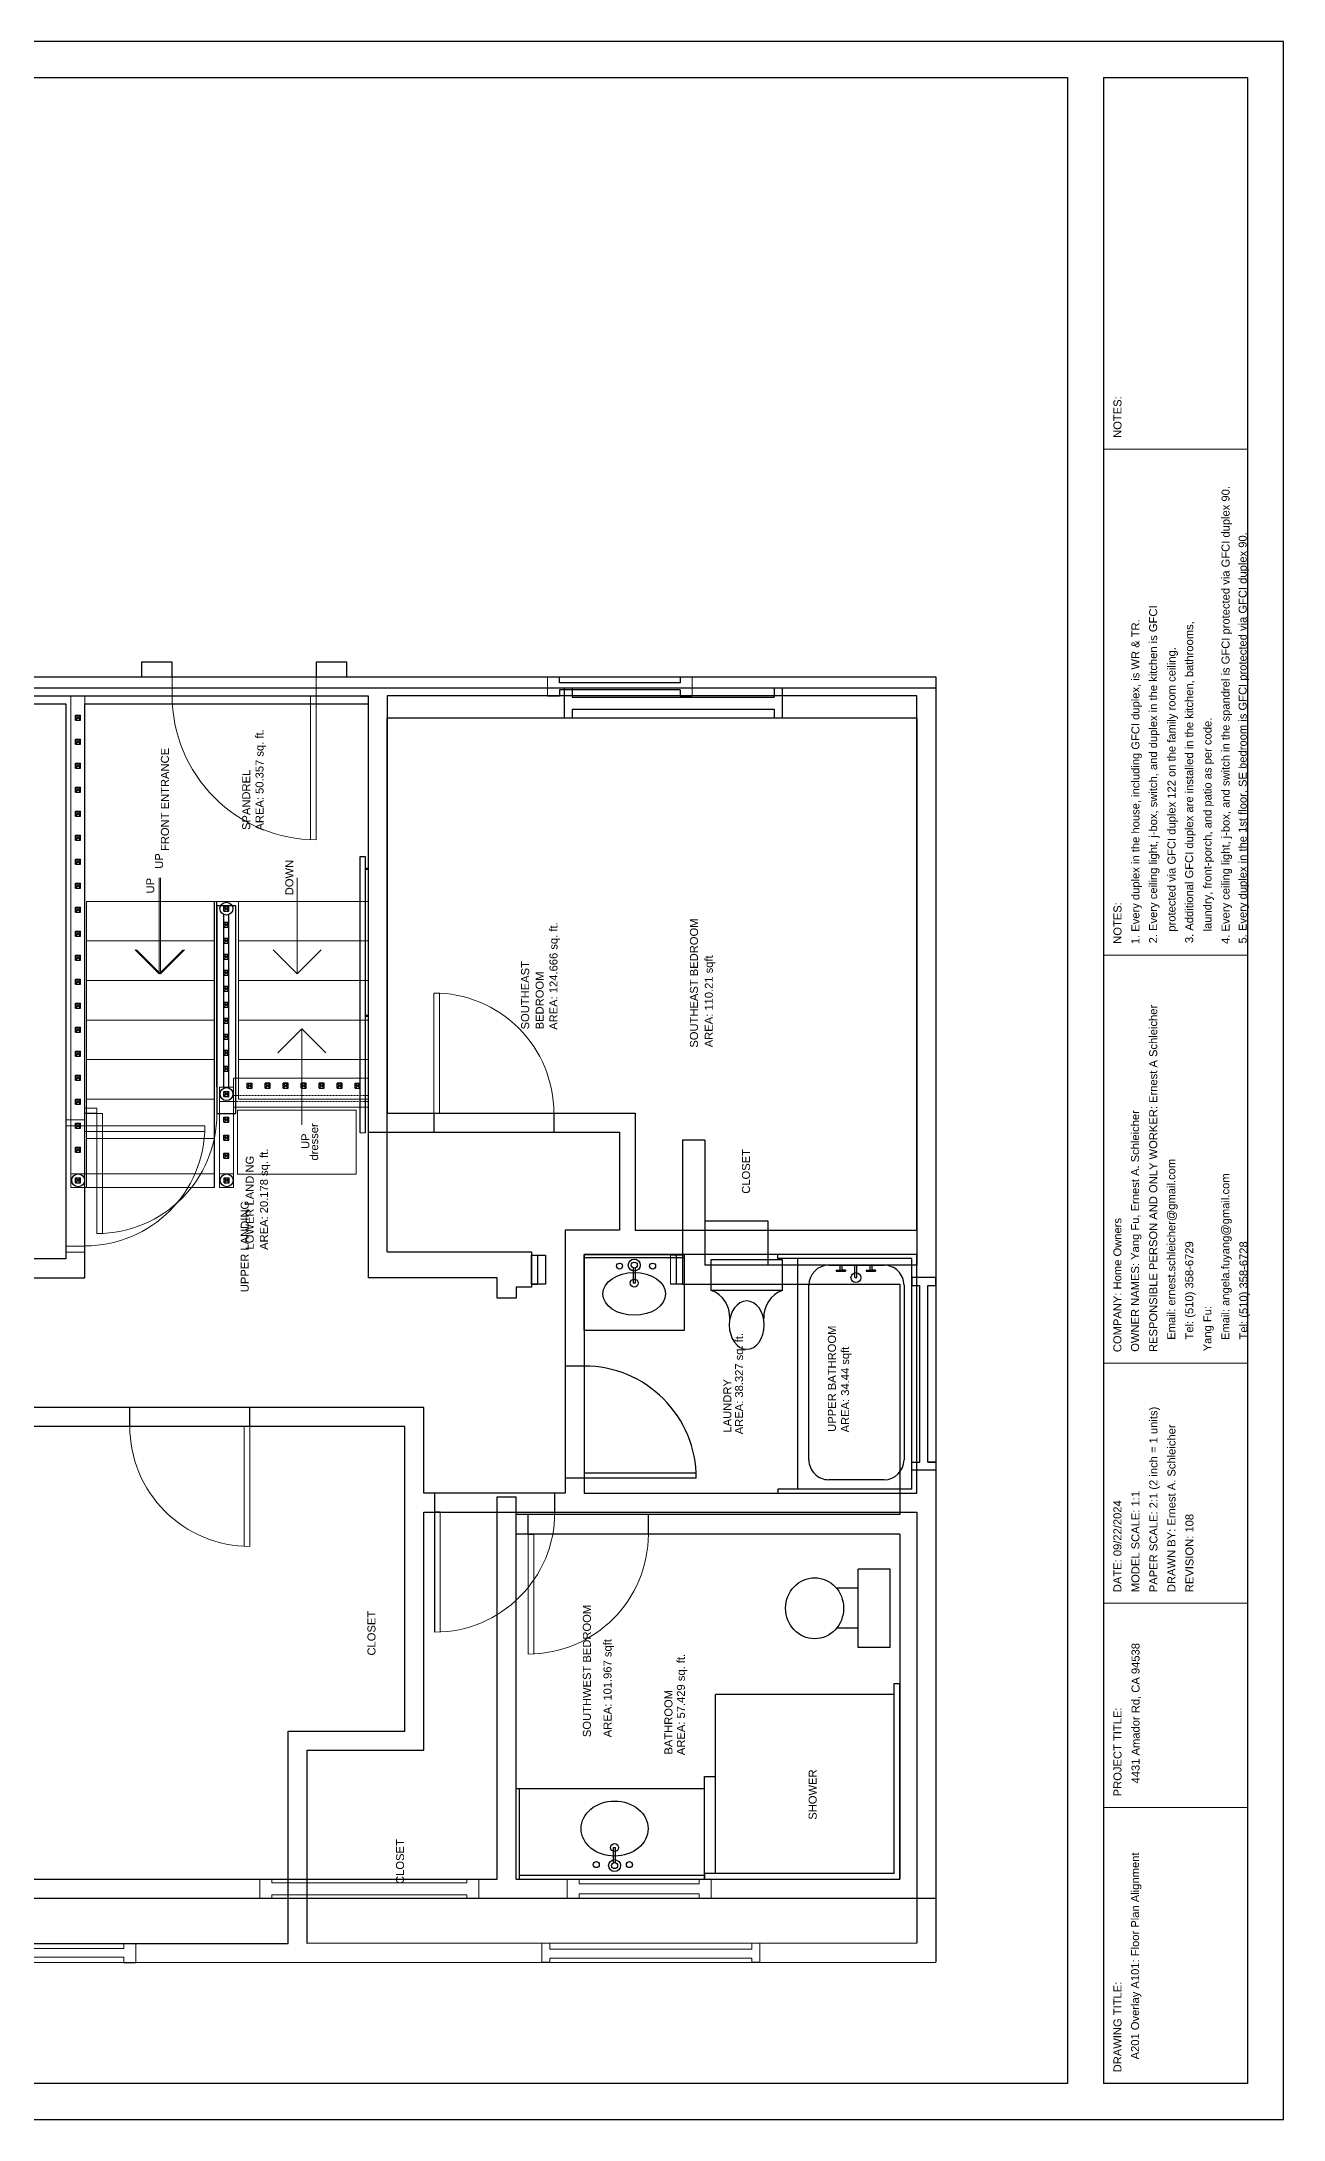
# Model space of a CAD drawing. Header units: inches. Extents: x 12 to 619, y -4 to 515.
# Drawn here: x 309 to 619, y -4 to 515 of the extents above; entities that cross this region are included whole.
import ezdxf

# ---------------------------------------------------------------- set-up
doc = ezdxf.new("R2010")
doc.units = ezdxf.units.IN
doc.header["$MEASUREMENT"] = 0
doc.linetypes.add('DASHED', pattern=[0.75, 0.5, -0.25])
doc.layers.get('0').update_dxf_attribs({"color": 1, "lineweight": 9})
for name, color, linetype, lineweight in [('00-page-edge', 7, 'Continuous', 9), ('A101-Floorplan-1st-floor', 7, 'Continuous', 9), ('A101-Text', 7, 'Continuous', 9), ('A201-Floorplan-2nd-floor', 7, 'Continuous', 9), ('A201-Text', 7, 'Continuous', 9)]:
    doc.layers.add(name, color=color, linetype=linetype, lineweight=lineweight)
doc.layers.add('Title Block', color=7, linetype='Continuous')
doc.layers.get('0').off()
doc.styles.get("Standard").update_dxf_attribs({"font": 'Arial.ttf', "height": 2})

# ---------------------------------------------------------------- blocks, each defined once
blk = doc.blocks.new('L2-SE-bedroom-window')
at = {"lineweight": 30}
blk.add_line((0, -33.125), (0, -36.125), dxfattribs=at)
at = {"layer": 'A201-Floorplan-2nd-floor'}
for p, q in [((4.75, 0), (0, 0)), ((0, -36.125), (4.75, -36.125))]:
    blk.add_line(p, q, dxfattribs=at)
at = {"layer": 'A201-Floorplan-2nd-floor', "lineweight": 30}
for p, q in [((0, 0), (0, -3)), ((4.75, 0), (4.75, -3)), ((1.5, -3), (0, -3)), ((1.5, -33.125), (1.5, -3)), ((3.25, -3), (4.75, -3)), ((3.25, -33.125), (3.25, -3)), ((1.5, -33.125), (0, -33.125)), ((4.75, -33.125), (3.25, -33.125)), ((4.75, -33.125), (4.75, -36.125))]:
    blk.add_line(p, q, dxfattribs=at)
blk = doc.blocks.new('L2-bathroom-door')
at = {"lineweight": 30}
for p, q in [((0, -28), (0, 0)), ((1.25, 0), (0, 0)), ((0, 0), (0, 0)), ((1.25, -27.97), (1.25, 0))]:
    blk.add_line(p, q, dxfattribs=at)
blk.add_arc((0, 0), 28, 270, 0, dxfattribs=at)
blk = doc.blocks.new('L2-SE-bedroom')
at = {"layer": 'A201-Floorplan-2nd-floor'}
for p, q in [((30, 0), (0, 0)), ((0, 0), (0, -1.38)), ((0, -1.38), (29.97, -1.38))]:
    blk.add_line(p, q, dxfattribs=at)
blk.add_arc((0, 0), 30, 270, 0, dxfattribs=at)
blk = doc.blocks.new('L2-W-bedroom-door')
at = {"layer": 'A201-Floorplan-2nd-floor'}
for p, q in [((-156.19, -523.31), (-186.15, -523.31)), ((-156.19, -524.69), (-156.19, -523.31)), ((-186.19, -524.69), (-156.19, -524.69))]:
    blk.add_line(p, q, dxfattribs=at)
blk.add_arc((-156.19, -524.69), 30, 90, 180, dxfattribs=at)
blk = doc.blocks.new('L2-SW-bedroom-door')
at = {"layer": 'A201-Floorplan-2nd-floor', "lineweight": 30}
for p in [(-313.87, -549.41), (-283.87, -550.78)]:
    blk.add_line(p, (-283.87, -549.41), dxfattribs=at)
at = {"layer": 'A201-Floorplan-2nd-floor'}
blk.add_line((-313.87, -550.78), (-283.87, -550.78), dxfattribs=at)
blk.add_arc((-283.87, -549.41), 30, 180, 270, dxfattribs=at)
blk = doc.blocks.new('L1-bathroom-door')
at = {"layer": 'A101-Floorplan-1st-floor'}
for p, q in [((0, 0), (-30, 0)), ((0, -1.375), (-30, -1.375))]:
    blk.add_line(p, q, dxfattribs=at)
at = {"layer": 'A101-Floorplan-1st-floor', "lineweight": 30}
blk.add_line((0, 0), (0, -1.375), dxfattribs=at)
at = {"layer": 'A101-Floorplan-1st-floor'}
blk.add_arc((0, 0), 30, 180, 270, dxfattribs=at)
blk = doc.blocks.new('L2-SW-bedroom-window')
at = {"layer": 'A201-Floorplan-2nd-floor'}
for p, q in [((0, 54.5), (-4.75, 54.5)), ((-4.75, 52.5), (-3.72, 52.5)), ((-3.72, 2), (-3.72, 52.5)), ((-1.47, 2), (-1.47, 52.5)), ((-1.47, 52.5), (0, 52.5)), ((0, 52.5), (0, 54.5)), ((-3.72, 2), (-4.75, 2)), ((0, 0), (-4.75, 0)), ((0, 2), (-1.47, 2)), ((0, 0), (0, 2))]:
    blk.add_line(p, q, dxfattribs=at)
at = {"layer": 'A201-Floorplan-2nd-floor', "lineweight": 30}
for p, q in [((-4.75, 54.5), (-4.75, 52.5)), ((-4.75, 2), (-4.75, 0))]:
    blk.add_line(p, q, dxfattribs=at)
blk = doc.blocks.new('L2-bathroom-bath-tub')
at = {"lineweight": 30}
for p, q in [((-1, 0), (0, 0)), ((-58.68, 0), (-59.68, 0)), ((-58.68, -33.5), (-58.68, 0)), ((-58.68, -5), (-1, -5)), ((-1, -33.5), (-1, 0)), ((-51.34, -7.77), (-7.72, -7.77)), ((-56.34, -26.56), (-56.34, -12.77)), ((-2.72, -12.77), (-2.72, -26.56)), ((-58.68, -33.5), (-1, -33.5)), ((-7.72, -31.56), (-51.34, -31.56))]:
    blk.add_line(p, q, dxfattribs=at)
for centre, start, end in [((-51.34, -12.77), 90, 180), ((-7.72, -12.77), 0, 90), ((-51.34, -26.56), 180, 270), ((-7.72, -26.56), 270, 0)]:
    blk.add_arc(centre, 5, start, end, dxfattribs=at)
blk = doc.blocks.new('L2-bathroom-window')
at = {"lineweight": 30}
for p, q in [((0, 0), (0, 6)), ((0, 6), (2, 6)), ((2, 6), (2, 4)), ((2, 6), (2, 4)), ((48.18, 6), (46.18, 6)), ((46.18, 6), (46.18, 4)), ((48.18, 0), (48.18, 6)), ((2, 0), (0, 0)), ((2, 4), (46.18, 4)), ((2, 2), (2, 0)), ((2, 0), (2, 2)), ((2, 2), (46.18, 2)), ((46.18, 2), (46.18, 0)), ((46.18, 0), (48.18, 0))]:
    blk.add_line(p, q, dxfattribs=at)
blk = doc.blocks.new('L1-bathroom-window')
at = {"layer": 'A101-Floorplan-1st-floor'}
for p, q in [((0, 36), (-4.76, 36)), ((-3.69, 33), (-4.76, 33)), ((-3.69, 3), (-3.69, 33)), ((0, 33), (-1.19, 33)), ((-1.19, 3), (-1.19, 33)), ((-4.76, 3), (-3.69, 3)), ((-4.76, 0), (0, 0)), ((-1.19, 3), (0, 3))]:
    blk.add_line(p, q, dxfattribs=at)
at = {"layer": 'A101-Floorplan-1st-floor', "lineweight": 30}
for p, q in [((-4.76, 36), (-4.76, 33)), ((0, 36), (-0.01, 33)), ((-4.76, 3), (-4.76, 0)), ((-0.01, 3), (0, 0))]:
    blk.add_line(p, q, dxfattribs=at)
blk = doc.blocks.new('L1-family-room-window')
at = {"layer": 'A101-Floorplan-1st-floor'}
for p, q in [((0.01, 54.75), (-4.75, 54.75)), ((-3.93, 51.75), (-4.75, 51.75)), ((-3.93, 3), (-3.93, 51.75)), ((0.01, 51.75), (-0.93, 51.75)), ((-0.93, 3), (-0.93, 51.75)), ((-4.75, 3), (-3.93, 3)), ((-4.75, 0), (0.01, 0)), ((-0.93, 3), (0.01, 3))]:
    blk.add_line(p, q, dxfattribs=at)
at = {"layer": 'A101-Floorplan-1st-floor', "lineweight": 30}
for p, q in [((-4.75, 54.75), (-4.75, 51.75)), ((0.01, 54.75), (0.01, 51.75)), ((-4.75, 3), (-4.75, 0)), ((0, 3), (0.01, 0))]:
    blk.add_line(p, q, dxfattribs=at)
blk = doc.blocks.new('lower-landing-to-garage-door')
at = {"layer": 'A101-Floorplan-1st-floor'}
for p, q in [((30, 0), (28.62, 0)), ((30, 0), (30, -30)), ((28.62, 0), (28.62, -29.97))]:
    blk.add_line(p, q, dxfattribs=at)
blk.add_arc((30, 0), 30, 180, 270, dxfattribs=at)
blk = doc.blocks.new('spandrel-door')
at = {"layer": 'A101-Floorplan-1st-floor'}
for p, q in [((0, 0), (-30, 0)), ((0, -1.38), (0, 0)), ((0, -1.38), (-29.97, -1.38))]:
    blk.add_line(p, q, dxfattribs=at)
blk.add_arc((0, 0), 30, 180, 270, dxfattribs=at)
blk = doc.blocks.new('brick-facade-right-of-front-door')
at = {"lineweight": 30}
for p, q in [((3.625, 7.625), (0, 7.625)), ((0, 7.625), (0, 0)), ((3.625, 0), (3.625, 7.625)), ((0, 0), (3.625, 0))]:
    blk.add_line(p, q, dxfattribs=at)
blk = doc.blocks.new('brick-facade-left-of-front-door')
at = {"lineweight": 30}
for p, q in [((3.625, 0), (0, 0)), ((0, 0), (0, -7.625)), ((3.625, -7.625), (3.625, 0)), ((0, -7.625), (3.625, -7.625))]:
    blk.add_line(p, q, dxfattribs=at)
blk = doc.blocks.new('L1-toilet')
at = {"lineweight": 30}
for p, q in [((-14.81, 8), (-14.81, 13.4)), ((-4.81, 8), (-4.81, 13.4)), ((-19.63, 0), (-19.63, 8)), ((-19.63, 8), (0, 8)), ((0, 0), (0, 8)), ((-19.63, 0), (0, 0))]:
    blk.add_line(p, q, dxfattribs=at)
blk.add_ellipse((-9.81, 18.88), major_axis=(7.62, 0), ratio=0.95082, dxfattribs=at)
blk = doc.blocks.new('L1-bathroom-sink-faucets-bowl')
at = {"lineweight": 30}
for p, q in [((2.21, 0.25), (5.98, 0.25)), ((5.98, 0.25), (5.98, -0.25)), ((2.21, -0.25), (5.98, -0.25))]:
    blk.add_line(p, q, dxfattribs=at)
for centre, radius in [((1.75, 4.59), 0.75), ((1.5, 0), 1.5), ((1.5, 0), 0.75), ((6, 0), 1), ((1.75, -3.69), 0.75)]:
    blk.add_circle(centre, radius, dxfattribs=at)
blk.add_ellipse((10.75, 0), major_axis=(0, -8.38), ratio=0.820896, dxfattribs=at)
blk = doc.blocks.new('L1-granite-splash-and-counter')
at = {"layer": 'A101-Floorplan-1st-floor', "lineweight": 30}
for p, q in [((0, 0), (22.63, 0)), ((0, 0), (0, -0.88)), ((22.63, 0), (22.63, -47.13)), ((0, -0.88), (22.63, -0.88)), ((0, -0.88), (0, -47.13)), ((0.88, -47.13), (0.88, -0.88)), ((0, -47.13), (0.88, -47.13)), ((0.88, -47.13), (22.63, -47.13))]:
    blk.add_line(p, q, dxfattribs=at)
blk = doc.blocks.new('L1-shower-tiles-and-glass-walls')
at = {"layer": 'A101-Floorplan-1st-floor', "lineweight": 30}
for p, q in [((1.37, 48.75), (0, 48.75)), ((0, 48.75), (0, 48.75)), ((0, 48.75), (0, 0)), ((1.37, 1.37), (1.37, 48.75)), ((1.37, 48.75), (25.62, 48.75)), ((25.62, 48.75), (25.62, 46)), ((1.37, 46), (46.12, 46)), ((46.12, 1.37), (46.12, 46)), ((0, 0), (48.88, 0)), ((1.37, 1.37), (48.88, 1.37)), ((48.88, 1.37), (48.88, 0))]:
    blk.add_line(p, q, dxfattribs=at)
blk = doc.blocks.new('L2-bathroom-sink')
at = {"lineweight": 30}
for p, q in [((-19, -25), (-19, 0)), ((-19, 0), (0, 0)), ((-0.75, 0), (-0.75, -25)), ((0, 0), (0, -25)), ((-3.39, -12.25), (-7.17, -12.25)), ((-7.17, -12.75), (-7.17, -12.25)), ((-3.39, -12.75), (-7.17, -12.75)), ((0, -25), (-19, -25))]:
    blk.add_line(p, q, dxfattribs=at)
for centre, radius in [((-2.94, -8.81), 0.75), ((-7.19, -12.5), 1), ((-2.69, -12.5), 1.5), ((-2.69, -12.5), 0.75), ((-2.94, -17.09), 0.75)]:
    blk.add_circle(centre, radius, dxfattribs=at)
blk.add_ellipse((-9.9, -12.5), major_axis=(0, 7.83), ratio=0.682565, dxfattribs=at)
blk = doc.blocks.new('L2-toilet')
at = {"layer": 'A201-Floorplan-2nd-floor', "lineweight": 30}
for p, q in [((-7.75, 0), (-7.75, 17.75)), ((-7.75, 17.75), (0, 17.75)), ((0, 17.75), (0, 0)), ((0, 0), (-7.75, 0))]:
    blk.add_line(p, q, dxfattribs=at)
for centre, start, end in [((-14.44, 20.27), 267.5527, 339.3943), ((-14.44, -2.52), 20.6057, 92.4473)]:
    blk.add_arc(centre, 7.15, start, end, dxfattribs=at)
blk.add_ellipse((-16.43, 8.88), major_axis=(-6.05, 0), ratio=0.722961, start_param=4.712389, end_param=10.995574, dxfattribs=at)
blk = doc.blocks.new('L2-tub-hot-faucet')
at = {"layer": 'A201-Floorplan-2nd-floor', "lineweight": 30}
for p, q in [((-1.26, 1.41), (-1.51, 1.41)), ((-1.51, 1.41), (-1.51, -0.91)), ((-1.26, 1.41), (-1.26, -0.91)), ((0, 0.5), (-1.26, 0.5)), ((0, 0), (-1.26, 0)), ((-1.26, -0.91), (-1.26, 0)), ((-1.26, -0.91), (-1.51, -0.91))]:
    blk.add_line(p, q, dxfattribs=at)
blk = doc.blocks.new('L2-tub-faucets-and-drain')
at = {"layer": 'A201-Floorplan-2nd-floor', "lineweight": 30}
for p, q in [((0, 0.25), (3.11, 0.25)), ((0, 0.25), (0, -0.25)), ((0, -0.25), (3.11, -0.25))]:
    blk.add_line(p, q, dxfattribs=at)
blk.add_circle((0, 0), 1.25, dxfattribs=at)
at = {"lineweight": 30}
for p in [(3.11, 3.5), (3.11, -4)]:
    blk.add_blockref('L2-tub-hot-faucet', p, dxfattribs=at)
blk = doc.blocks.new('L2-front-door')
at = {"layer": 'A201-Floorplan-2nd-floor'}
for p, q in [((-36, 0), (0, 0)), ((-35.97, 1.38), (0, 1.38))]:
    blk.add_line(p, q, dxfattribs=at)
at = {"layer": 'A201-Floorplan-2nd-floor', "lineweight": 30}
blk.add_line((0, 1.38), (0, 0), dxfattribs=at)
at = {"layer": 'A201-Floorplan-2nd-floor'}
blk.add_arc((0, 0), 36, 90, 180, dxfattribs=at)
blk = doc.blocks.new('L2-banister-rail')
at = {"layer": 'A201-Floorplan-2nd-floor', "lineweight": -3}
for p, q in [((292.34, -354.55), (291.09, -355.8)), ((292.34, -355.8), (291.09, -354.55)), ((291.09, -354.55), (291.09, -355.8)), ((291.09, -354.55), (292.34, -354.55)), ((291.09, -355.8), (292.34, -355.8)), ((292.34, -354.55), (292.34, -355.8))]:
    blk.add_line(p, q, dxfattribs=at)
at = {"layer": 'A201-Floorplan-2nd-floor', "lineweight": 5}
blk.add_line((291.71, -355.8), (291.71, -354.55), dxfattribs=at)
blk = doc.blocks.new('L2-dresser-in-front-of-banister')
at = {"layer": 'A201-Floorplan-2nd-floor', "lineweight": 5}
for p, q in [((232.25, -357.98), (232.25, -387.6)), ((248.25, -357.98), (232.25, -357.98)), ((248.25, -387.6), (248.25, -357.98)), ((232.25, -387.6), (248.25, -387.6))]:
    blk.add_line(p, q, dxfattribs=at)
blk = doc.blocks.new('L2-SW-bannister-ball')
at = {"layer": 'A201-Floorplan-2nd-floor', "lineweight": -3}
blk.add_circle((231.61, -355.22), 1.62, dxfattribs=at)
at = {"color": 1, "lineweight": 5}
blk.add_blockref('L2-banister-rail', (-60.1, -0.01), dxfattribs=at)
blk = doc.blocks.new('L2-SE-bannister-ball')
at = {"layer": 'A201-Floorplan-2nd-floor', "lineweight": -3}
blk.add_circle((252.25, -355.22), 1.62, dxfattribs=at)
at = {"color": 1, "lineweight": 5}
blk.add_blockref('L2-banister-rail', (-39.46, 0), dxfattribs=at)
blk = doc.blocks.new('L1-pt-5-bannister-ball')
at = {"layer": 'A201-Floorplan-2nd-floor', "lineweight": -3}
blk.add_circle((298.59, -355.2), 1.61, dxfattribs=at)
at = {"color": 1, "lineweight": 5}
blk.add_blockref('L2-banister-rail', (6.88, -0.02), dxfattribs=at)
blk = doc.blocks.new('L2-south-stairway-5-steps')
at = {"layer": 'A201-Floorplan-2nd-floor', "lineweight": 5}
for p, q in [((-49.375, 0), (0, 0)), ((-49.375, 0), (-49.375, -32.40625)), ((-39.5, 0), (-39.5, -32.40625)), ((-29.625, 0), (-29.625, -32.40625)), ((-19.75, 0), (-19.75, -32.40625)), ((-9.875, 0), (-9.875, -32.40625)), ((0, 0), (0, -32.40625))]:
    blk.add_line(p, q, dxfattribs=at)
blk = doc.blocks.new('L1-south-stairway-5-steps')
at = {"layer": 'A101-Floorplan-1st-floor', "lineweight": 5}
for p, q in [((-49.375, 0), (0, 0)), ((-49.375, 0), (-49.375, -32.40625)), ((-39.5, 0), (-39.5, -32.40625)), ((-29.625, 0), (-29.625, -32.40625)), ((-19.75, 0), (-19.75, -32.40625)), ((-9.875, 0), (-9.875, -32.40625)), ((0, 0), (0, -32.40625))]:
    blk.add_line(p, q, dxfattribs=at)
blk = doc.blocks.new('L2-south-stairway-handrail-to-L1')
at = {"layer": 'A201-Floorplan-2nd-floor', "lineweight": -3}
for p, q in [((-44.12, 1.25), (11.23, 1.25)), ((11.23, 0), (-44.12, 0)), ((-28.71, -0.75), (-28.71, 0)), ((-28.46, -0.75), (-28.46, 0)), ((8.09, 0), (8.09, -0.75)), ((8.34, 0), (8.34, -0.75)), ((11.23, 1.25), (11.23, 0))]:
    blk.add_line(p, q, dxfattribs=at)
blk = doc.blocks.new('L1-south-stairway-handrail')
at = {"layer": 'A101-Floorplan-1st-floor', "lineweight": -3}
for p, q in [((-57.8, 1.25), (11.23, 1.25)), ((11.23, 0), (-57.8, 0)), ((-28.71, -0.75), (-28.71, 0)), ((-28.46, -0.75), (-28.46, 0)), ((8.09, 0), (8.09, -0.75)), ((8.34, 0), (8.34, -0.75)), ((11.23, 1.25), (11.23, 0))]:
    blk.add_line(p, q, dxfattribs=at)
at = {"layer": 'A101-Floorplan-1st-floor', "lineweight": 5}
blk.add_line((-57.8, 1.25), (-57.8, 0), dxfattribs=at)
blk = doc.blocks.new('L1-arrow')
at = {"lineweight": 5}
for p, q in [((188.32, -365.98), (182.32, -359.98)), ((182.32, -365.98), (164.32, -365.98)), ((182.32, -365.98), (188.32, -365.98)), ((188.32, -365.98), (182.32, -371.98))]:
    blk.add_line(p, q, dxfattribs=at)
blk = doc.blocks.new('L1-south-east-bedroom-window')
at = {"layer": 'A101-Floorplan-1st-floor', "lineweight": -3}
for p, q in [((7.5, 54.5), (0, 54.5)), ((0, 54.5), (0, 52.5)), ((2.15, 52.5), (0, 52.5)), ((2.15, 52.5), (2.13, 2)), ((5.1, 52.5), (5.12, 2)), ((7.5, 52.5), (5.1, 52.5)), ((7.5, 54.5), (7.5, 52.5)), ((2.13, 2), (0, 2)), ((0, 2), (0, 0)), ((7.5, 0), (0, 0)), ((7.5, 2), (5.12, 2)), ((7.5, 2), (7.5, 0))]:
    blk.add_line(p, q, dxfattribs=at)
blk = doc.blocks.new('L2-west-bedroom-window')
at = {"layer": 'A201-Floorplan-2nd-floor'}
for p, q in [((-4.75, 70.4), (-0.02, 70.4)), ((-3.45, 67.4), (-4.75, 67.4)), ((-3.45, 67.4), (-3.45, 3)), ((-0.02, 67.4), (-1.3, 67.4)), ((-1.3, 67.4), (-1.3, 3)), ((-4.75, 3), (-3.45, 3)), ((0, 0), (-4.75, 0)), ((-1.3, 3), (0, 3)), ((0, 3), (0, 0))]:
    blk.add_line(p, q, dxfattribs=at)
at = {"layer": 'A201-Floorplan-2nd-floor', "lineweight": 30}
for p, q in [((-4.75, 70.4), (-4.75, 67.4)), ((-0.02, 70.4), (-0.02, 67.4)), ((-4.75, 3), (-4.75, 0))]:
    blk.add_line(p, q, dxfattribs=at)

msp = doc.modelspace()

# ---------------------------------------------------------------- linework, layer by layer
at = {"layer": '00-page-edge', "lineweight": 5}
for p, q in [((574.3969, 413.4613), (610.3969, 413.4613)), ((574.3969, 286.9613), (610.3969, 286.9613)), ((574.3969, 184.9613), (610.3969, 184.9613)), ((574.3969, 124.9613), (610.3969, 124.9613)), ((574.3969, 73.9613), (610.3969, 73.9613)), ((574.3969, 4.9613), (574.3969, 4.9613)), ((574.3969, 4.9613), (574.3969, 4.9613))]:
    msp.add_line(p, q, dxfattribs=at)
at = {"layer": '00-page-edge', "lineweight": -3}
for points in [[(12.0961, -4.0387), (619.3969, -4.0387), (619.3969, 515.3126), (12.0961, 515.3126)], [(565.3969, 4.9613), (21.0961, 4.9613), (21.0961, 506.3126), (565.3969, 506.3126)]]:
    msp.add_lwpolyline(points, close=True, dxfattribs=at)
at = {"layer": 'A101-Floorplan-1st-floor', "lineweight": -3}
for p, q in [((285.7225, 353.8173), (532.5022, 353.8173)), ((532.5022, 353.8173), (532.5022, 51.2875)), ((319.8232, 206.3187), (319.8232, 349.8187)), ((319.8232, 349.8187), (390.6044, 349.8187)), ((390.6044, 349.8187), (390.6044, 206.3187)), ((395.3544, 212.8187), (395.3544, 346.3187)), ((395.3544, 346.3187), (527.7522, 346.3187)), ((527.7522, 346.3187), (527.7522, 209.5062)), ((352.1982, 251.0048), (352.1982, 300.3798)), ((322.8232, 247.3701), (319.8232, 247.3701)), ((474.8147, 240.7562), (469.2294, 240.7562)), ((469.2294, 240.7562), (469.2294, 204.7562)), ((474.8147, 240.7562), (474.8147, 209.5062)), ((490.596, 220.5062), (474.8147, 220.5062)), ((490.596, 209.5062), (490.596, 220.5062)), ((395.3544, 212.8187), (431.4482, 212.8187)), ((431.4482, 212.8187), (431.4482, 203.9437)), ((431.4482, 204.7562), (431.4482, 212.0062)), ((431.4482, 212.0062), (434.9482, 212.0062)), ((432.9482, 212.0062), (432.9482, 204.7562)), ((434.9482, 212.0062), (434.9482, 204.7562)), ((467.7294, 204.7562), (467.7294, 212.0062)), ((469.2294, 212.0062), (469.2294, 204.7562)), ((527.7522, 209.5062), (474.8147, 209.5062)), ((95.4413, 206.3187), (319.8232, 206.3187)), ((422.8475, 206.3187), (390.6044, 206.3187)), ((422.8475, 201.2562), (422.8475, 206.3187)), ((431.4482, 203.9437), (427.5975, 203.9437)), ((427.5975, 203.9437), (427.5975, 201.2562)), ((431.4482, 204.7562), (432.9482, 204.7562)), ((434.9482, 204.7562), (431.4482, 204.7562)), ((469.2294, 204.7562), (466.2294, 204.7562)), ((469.2294, 204.7562), (523.4794, 204.7562)), ((523.4794, 204.7562), (523.4794, 147.1625)), ((427.5975, 201.2562), (422.8475, 201.2562)), ((422.8475, 56.0375), (422.8475, 151.6)), ((422.8475, 151.6), (427.5975, 151.6)), ((427.5975, 56.0375), (427.5975, 151.6)), ((523.4794, 147.1625), (427.5975, 147.1625)), ((430.66, 147.1625), (427.5975, 147.1625)), ((430.66, 142.2875), (430.66, 147.1625)), ((460.66, 142.2875), (460.66, 147.1625)), ((523.4794, 142.2875), (427.5975, 142.2875)), ((523.4794, 142.2875), (523.4794, 56.0375)), ((95.4413, 56.0375), (422.8475, 56.0375)), ((427.5975, 56.0375), (523.4794, 56.0375)), ((90.6913, 51.2875), (532.5022, 51.2875))]:
    msp.add_line(p, q, dxfattribs=at)
at = {"layer": 'A101-Floorplan-1st-floor', "lineweight": 5}
for p, q in [((320.2607, 300.3798), (320.2607, 251.0048)), ((352.1982, 300.3798), (320.2607, 300.3798)), ((352.1982, 290.5048), (320.2607, 290.5048)), ((352.1982, 280.6298), (320.2607, 280.6298)), ((352.1982, 270.7548), (320.2607, 270.7548)), ((352.1982, 260.8798), (320.2607, 260.8798)), ((352.1982, 251.0048), (320.2607, 251.0048)), ((319.8232, 245.7878), (315.0732, 245.7878)), ((319.8232, 244.2878), (315.0732, 244.2878)), ((322.8232, 248.7451), (319.8232, 248.7451)), ((322.8232, 247.3701), (322.8232, 248.7451)), ((315.0732, 214.2563), (319.8232, 214.2563)), ((315.0732, 212.7563), (319.8232, 212.7563)), ((466.2294, 204.7562), (466.2294, 212.0062)), ((466.2294, 212.0062), (469.2294, 212.0062)), ((319.8232, 206.3187), (318.4482, 206.3187))]:
    msp.add_line(p, q, dxfattribs=at)
at = {"layer": 'A101-Floorplan-1st-floor', "lineweight": -3}
msp.add_lwpolyline([(278.3163, 349.8187), (315.0732, 349.8187), (315.0732, 211.0687), (58.0663, 211.0687), (58.0663, 454.2508), (280.2225, 454.2508), (280.2225, 349.8187)], dxfattribs=at)
msp.add_lwpolyline([(357.5732, 247.3701), (357.5732, 299.2672), (352.8232, 299.2672), (352.8232, 247.3701)], close=True, dxfattribs=at)
at = {"layer": 'A201-Floorplan-2nd-floor', "lineweight": -3}
for p, q in [((90.6912, 356.5673), (532.5022, 356.5673)), ((532.5022, 356.5673), (532.5022, 35.2654)), ((352.1982, 228.8758), (352.1982, 300.3798)), ((352.8232, 254.0048), (352.8232, 300.3798)), ((354.5545, 254.0048), (354.5545, 297.1224)), ((355.8045, 254.0048), (355.8045, 297.1066)), ((407.0419, 247.5048), (407.0419, 242.7548)), ((437.0419, 247.5048), (437.0419, 242.7548)), ((444.6479, 184.2548), (439.8979, 184.2548)), ((331.0497, 169.1883), (331.0497, 173.9383)), ((361.0497, 169.1883), (361.0497, 173.9383)), ((444.6479, 156.2548), (439.8979, 156.2548)), ((444.6479, 156.2548), (444.6479, 152.5048)), ((407.2729, 147.7548), (407.2729, 152.5048)), ((437.2729, 147.7548), (437.2729, 152.5048)), ((526.5022, 153.5048), (498.0022, 153.5048)), ((90.6913, 35.1678), (532.5022, 35.2654))]:
    msp.add_line(p, q, dxfattribs=at)
at = {"layer": 'A201-Floorplan-2nd-floor', "lineweight": 5}
for p, q in [((341.6398, 351.8173), (341.6398, 356.5673)), ((377.6398, 351.8173), (377.6398, 356.5673)), ((316.3544, 351.8173), (316.3544, 228.8758)), ((319.8544, 351.8173), (319.8544, 228.8758)), ((320.2607, 300.3798), (320.2607, 228.8758)), ((352.1982, 300.3798), (320.2607, 300.3798)), ((390.6044, 300.3798), (352.1982, 300.3798)), ((352.1982, 290.5048), (320.2607, 290.5048)), ((352.1982, 280.6298), (320.2607, 280.6298)), ((352.1982, 270.7548), (320.2607, 270.7548)), ((352.1982, 260.8798), (320.2607, 260.8798)), ((390.6044, 256.2548), (356.9794, 256.2548)), ((356.9794, 228.8758), (356.9794, 256.2548)), ((390.6044, 249.0048), (390.6044, 256.2548)), ((352.1982, 251.0048), (320.2607, 251.0048)), ((353.4794, 228.8758), (353.4794, 254.0048)), ((353.4794, 254.0048), (356.9794, 254.0048)), ((356.9794, 250.3606), (353.4794, 250.3606)), ((390.6044, 249.0048), (356.9794, 249.0048)), ((352.1982, 241.1298), (320.2607, 241.1298)), ((352.1982, 232.3161), (316.3544, 232.3161)), ((316.3544, 228.8758), (352.1982, 228.8758)), ((353.4794, 232.3161), (356.9794, 232.3161)), ((353.4794, 228.8758), (356.9794, 228.8758))]:
    msp.add_line(p, q, dxfattribs=at)
at = {"layer": 'A201-Floorplan-2nd-floor', "linetype": 'DASHED', "lineweight": 5}
for p, q in [((356.9794, 251.8606), (390.6044, 251.8606)), ((356.9794, 250.3606), (390.6044, 250.3606))]:
    msp.add_line(p, q, dxfattribs=at)
at = {"layer": 'A201-Floorplan-2nd-floor', "lineweight": -3}
for points in [[(221.7882, 173.9383), (221.7882, 40.0259), (95.4132, 39.9423), (95.4132, 351.8173), (390.6044, 351.8173), (390.6044, 242.7548), (453.452, 242.7548), (453.452, 218.2548), (439.8979, 218.2548), (439.8979, 152.5048), (404.5647, 152.5048), (404.5647, 173.9383), (221.7829, 173.9383)], [(366.1044, 254.9673), (364.8549, 254.9673)], [(370.6044, 254.9673), (369.3549, 254.9673)], [(375.1044, 254.9673), (373.8549, 254.9673)], [(379.6044, 254.9673), (378.358, 254.9673)], [(384.1044, 254.9673), (382.8549, 254.9673)], [(375.4085, 39.9423), (375.4085, 88.2861), (404.5647, 88.2861), (404.5647, 147.7548), (527.7522, 147.7548), (527.7522, 40.0161), (375.4085, 39.9657)]]:
    msp.add_lwpolyline(points, dxfattribs=at)
for points in [[(457.327, 247.5048), (457.327, 218.2548), (527.7522, 218.2548), (527.7522, 351.8173), (395.3544, 351.8173), (395.3544, 247.5048)], [(527.7522, 212.1874), (444.6479, 212.1874), (444.6479, 152.5048), (527.7522, 152.5048)], [(226.5329, 39.9165), (370.6585, 39.9642), (370.6585, 93.0361), (399.8147, 93.0361), (399.8147, 169.1883), (226.5329, 169.1883)]]:
    msp.add_lwpolyline(points, close=True, dxfattribs=at)
at = {"layer": 'Title Block', "lineweight": -3}
for p, q in [((574.3969, 506.3126), (574.3969, 4.9613)), ((574.3969, 506.3126), (610.3969, 506.3126)), ((610.3969, 506.3126), (610.3969, 4.9613)), ((610.3969, 4.9613), (574.3969, 4.9613))]:
    msp.add_line(p, q, dxfattribs=at)

# ---------------------------------------------------------------- block references
at = {"lineweight": 5, "rotation": 89.99999999999999}
for name, p in [('L2-front-door', (377.6398, 351.8173)), ('L2-south-stairway-handrail-to-L1', (389.8544, 300.3798)), ('L1-south-stairway-handrail', (389.8544, 300.3798)), ('L1-pt-5-bannister-ball', (0, 0)), ('L2-south-stairway-5-steps', (358.1982, 300.3798)), ('L1-south-stairway-5-steps', (358.1982, 300.3798)), ('L2-SE-bannister-ball', (0, 0)), ('L2-dresser-in-front-of-banister', (0, 0)), ('L2-SW-bannister-ball', (-37.0725, -0.9188)), ('L2-SW-bannister-ball', (0.0525, -0.9194)), ('L2-west-bedroom-window', (332.5978, 39.9516))]:
    msp.add_blockref(name, p, dxfattribs=at)
at = {"color": 1, "lineweight": 5, "rotation": 89.99999999999999}
for p in [(-37.0675, 54.6046), (-37.0675, 48.6046), (-37.0675, 42.6046), (-37.0675, 36.6046), (-37.0675, 30.6046), (-37.0675, 24.6046), (-37.0675, 18.6046), (-37.0675, 12.6046), (-37.0675, 6.6046), (-37.0675, 0.6046), (0, -1.1169), (0.0212, 2.8831), (-37.0675, -5.3954), (0, -5.1169), (-37.0675, -11.3954), (0, -9.1169), (0, -13.1169), (-37.0675, -17.3954), (0, -17.1169), (0, -21.1169), (-37.0675, -23.3954), (0, -25.1169), (-37.0675, -29.3954), (0, -29.1169), (-37.0675, -35.3954), (0, -33.1169), (5.8035, -37.3699), (10.3035, -37.3699), (14.8035, -37.3699), (19.3035, -37.3699), (23.8035, -37.3325), (28.3035, -37.3699), (32.8035, -37.3325), (-37.0675, -41.3954), (-37.0675, -47.3954), (0, -45.8509), (-37.0675, -53.3954), (0, -50.3509), (0, -54.8509)]:
    msp.add_blockref('L2-banister-rail', p, dxfattribs=at)
at = {"lineweight": -3, "rotation": 89.99999999999999}
for name, p in [('L2-SE-bedroom', (407.0419, 247.5048)), ('L2-tub-faucets-and-drain', (512.5483, 206.3582)), ('L2-W-bedroom-door', (-163.6368, 325.375)), ('L1-bathroom-door', (430.66, 142.2875)), ('L1-shower-tiles-and-glass-walls', (523.4794, 56.0375)), ('L2-SW-bedroom-window', (488.5662, 40.0012))]:
    msp.add_blockref(name, p, dxfattribs=at)
at = {"layer": 'A101-Floorplan-1st-floor', "lineweight": 5}
for name, p, rotation in [('L1-south-east-bedroom-window', (494.1357, 346.3187), 89.99999999999999), ('L1-arrow', (704.3351, 470.5934), 270), ('L1-arrow', (8.0706, 80.2707), 89.99999999999999)]:
    msp.add_blockref(name, p, dxfattribs=dict(at, rotation=rotation))
at = {"layer": 'A101-Floorplan-1st-floor', "lineweight": -3, "rotation": 89.99999999999999}
for name, p in [('lower-landing-to-garage-door', (319.8232, 214.2878)), ('spandrel-door', (322.8232, 247.3701)), ('L1-toilet', (521.1044, 133.5375)), ('L1-granite-splash-and-counter', (427.5975, 56.0375)), ('L1-bathroom-sink-faucets-bowl', (452.2294, 57.9125)), ('L1-family-room-window', (418.3163, 56.0375)), ('L1-bathroom-window', (476.3471, 56.043))]:
    msp.add_blockref(name, p, dxfattribs=at)
at = {"layer": 'A201-Floorplan-2nd-floor', "lineweight": -3, "rotation": 89.99999999999999}
for name, p in [('brick-facade-right-of-front-door', (341.6398, 356.5673)), ('brick-facade-left-of-front-door', (377.6398, 356.5673)), ('L2-SE-bedroom-window', (435.46, 351.8173)), ('L2-bathroom-sink', (444.6479, 212.1874)), ('L2-toilet', (494.1479, 210.9374)), ('L2-bathroom-bath-tub', (493.0022, 212.1874)), ('L2-bathroom-window', (532.5022, 158.2548)), ('L2-bathroom-door', (444.6479, 156.2548)), ('L2-SW-bedroom-door', (-142.1368, 431.625))]:
    msp.add_blockref(name, p, dxfattribs=at)
at = {"layer": 'A201-Floorplan-2nd-floor', "lineweight": 5, "rotation": 270}
for p in [(704.7186, 470.5934), (738.8692, 470.5934)]:
    msp.add_blockref('L1-arrow', p, dxfattribs=at)

# ---------------------------------------------------------------- texts
at = {"layer": '00-page-edge', "lineweight": 5}
msp.add_text('SHOWER', height=2, rotation=90, dxfattribs=at).set_placement((502.7281, 70.8778))
at = {"layer": 'A101-Floorplan-1st-floor', "lineweight": 5}
for p in [(339.3621, 308.5645), (375.9187, 238.5236)]:
    msp.add_text('UP', height=2, rotation=90, dxfattribs=at).set_placement(p)
at = {"layer": 'A101-Text', "lineweight": 5}
for s, p in [('AREA: 50.357 sq. ft.', (364.4796, 318.1066)), ('SPANDREL', (361.1481, 318.2417)), ('AREA: 124.666 sq. ft.', (437.9508, 268.3027)), ('SOUTHEAST', (430.8683, 268.4022)), ('BEDROOM', (434.4898, 268.427)), ('LOWER LANDING', (362.0306, 213.3881)), ('AREA: 20.178 sq. ft.', (365.5784, 213.297)), ('AREA: 38.327 sq. ft.', (484.3283, 167.2142)), ('LAUNDRY', (481.3952, 167.6544)), ('AREA: 57.429 sq. ft.', (469.7946, 87.0212)), ('BATHROOM', (466.6854, 87.1607))]:
    msp.add_text(s, height=2, rotation=90, dxfattribs=at).set_placement(p)
at = {"layer": 'A201-Floorplan-2nd-floor', "lineweight": 5}
for s, p in [('DOWN', (371.9285, 301.9315)), ('UP', (337.1726, 302.3907)), ('dresser', (378.131, 235.6393))]:
    msp.add_text(s, height=2, rotation=90, dxfattribs=at).set_placement(p)
at = {"layer": 'A201-Text', "lineweight": 5}
for s, p in [('FRONT ENTRANCE', (340.8266, 312.9957)), ('SOUTHEAST BEDROOM', (473.0576, 263.8438)), ('AREA: 110.21 sqft', (476.7725, 263.9404)), ('CLOSET', (486.065, 227.3343)), ('UPPER LANDING', (360.7686, 202.7277)), ('UPPER BATHROOM', (507.5316, 167.8326)), ('AREA: 34.44 sqft', (510.837, 167.6824)), ('CLOSET', (392.457, 111.9095)), ('SOUTHWEST BEDROOM', (446.296, 91.522)), ('AREA: 101.967 sqft', (451.4548, 91.4806)), ('CLOSET', (399.596, 54.8229))]:
    msp.add_text(s, height=2, rotation=90, dxfattribs=at).set_placement(p)
at = {"layer": 'Title Block', "lineweight": 5}
for s, p in [('NOTES:', (578.9118, 416.2579)), ('4. Every ceiling light, j-box, and switch in the spandrel is GFCI protected via GFCI duplex 90.', (605.9305, 289.7808)), ('5. Every duplex in the 1st floor, SE bedroom is GFCI protected via GFCI duplex 90.', (610.2001, 289.8813)), ('2. Every ceiling light, j-box, switch, and duplex in the kitchen is GFCI', (587.8263, 289.9106)), ('1. Every duplex in the house, including GFCI duplex, is WR & TR.', (583.4031, 289.7077)), ('3. Additional GFCI duplex are installed in the kitchen, bathrooms,', (596.837, 289.9862)), ('protected via GFCI duplex 122 on the family room ceiling.', (592.4199, 292.8392)), ('laundry, front-porch, and patio as per code.', (601.4164, 292.8883)), ('NOTES:', (578.9118, 289.8053)), ('RESPONSIBLE PERSON AND ONLY WORKER: Ernest A Schleicher', (587.8478, 187.7749)), ('OWNER NAMES: Yang Fu, Ernest A. Schleicher', (583.3143, 187.8359)), ('Email: ernest.schleicher@gmail.com', (592.3562, 190.8375)), ('Email: angela.fuyang@gmail.com', (605.8749, 190.766)), ('COMPANY: Home Owners', (578.8904, 187.7415)), ('Tel: (510) 358-6729', (596.8629, 190.9151)), ('Tel: (510) 358-6728', (610.408, 190.9091)), ('Yang Fu:', (601.3853, 187.9485)), ('PAPER SCALE: 2:1 (2 inch = 1 units)', (587.9027, 127.7477)), ('DRAWN BY: Ernest A. Schleicher', (592.4135, 127.7564)), ('DATE: 09/22/2024', (578.8965, 127.7356)), ('MODEL SCALE: 1:1', (583.4021, 127.7439)), ('REVISION: 108', (596.9038, 127.7431)), ('4431 Amador Rd, CA 94538', (583.4295, 79.9421)), ('PROJECT TITLE:', (578.9167, 76.7238)), ('A201 Overlay A101: Floor Plan Alignment', (583.3129, 10.9684)), ('DRAWING TITLE:', (578.9186, 7.7267))]:
    msp.add_text(s, height=2, rotation=90, dxfattribs=at).set_placement(p)

doc.saveas('drawing.dxf')
